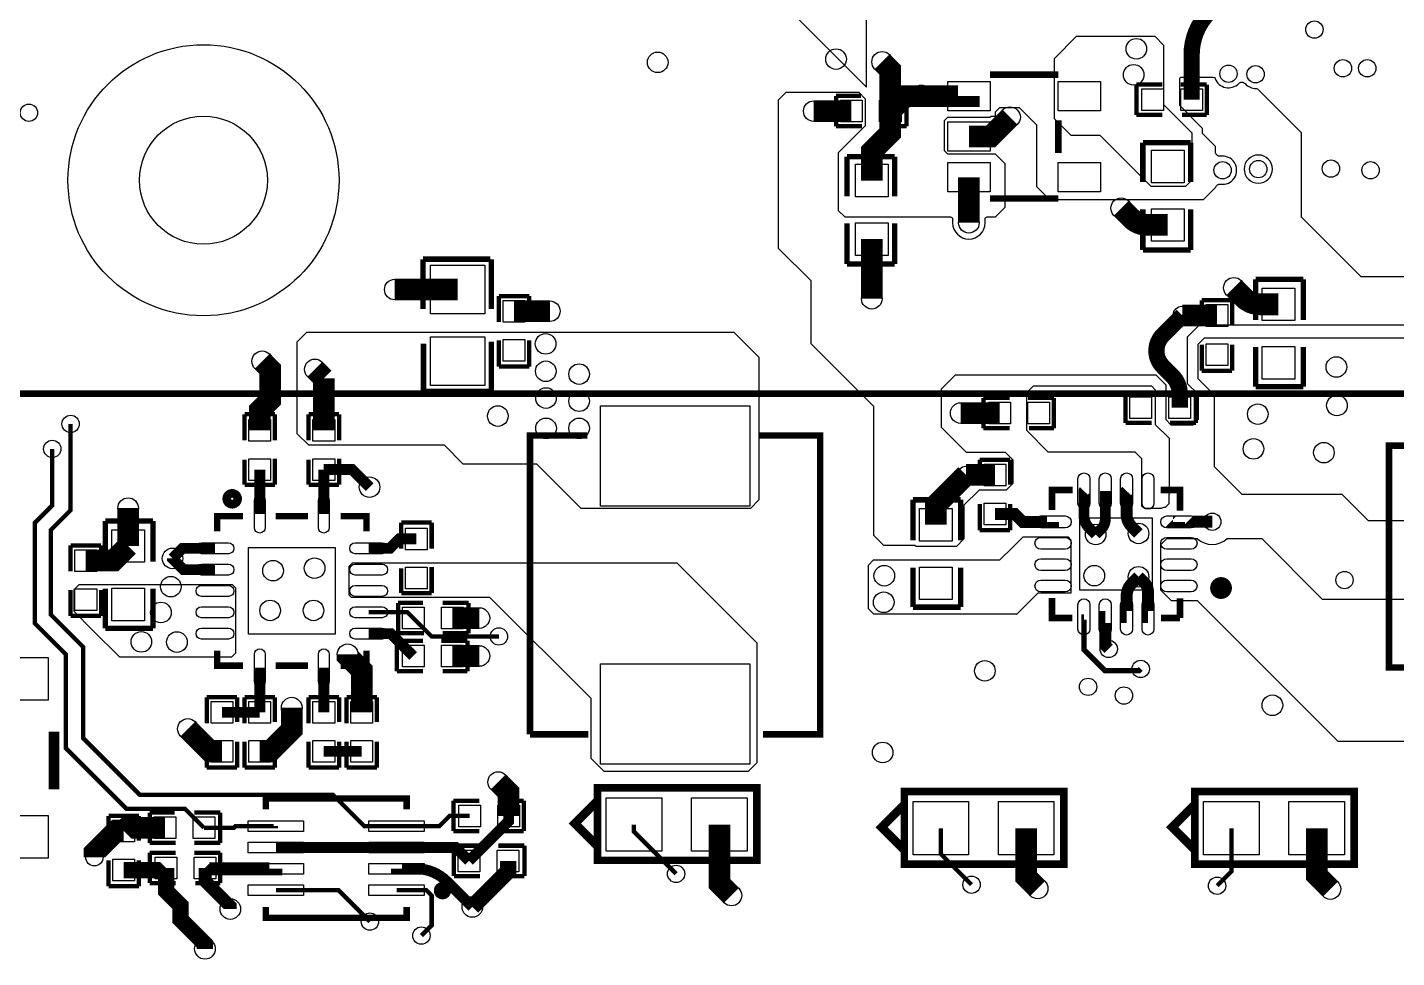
# Model space of a CAD drawing. Extents: x -17 to 168, y 0 to 127.
# Drawn here: x 36.1 to 68.18, y 14.9 to 36.7 of the extents above; entities that cross this region are included whole.
import ezdxf

# ---------------------------------------------------------------- set-up
doc = ezdxf.new("R2010")
doc.units = 0
doc.header["$MEASUREMENT"] = 0
doc.layers.get('0').update_dxf_attribs({"linetype": 'CONTINUOUS'})
for name, color, linetype in [('ET_TOP', 123, 'CONTINUOUS'), ('PG_SILKSCREEN_TOP', 123, 'CONTINUOUS'), ('PIN_TOP', 4, 'CONTINUOUS'), ('VC_TOP', 131, 'CONTINUOUS')]:
    doc.layers.add(name, color=color, linetype=linetype)

msp = doc.modelspace()

# ---------------------------------------------------------------- linework, layer by layer
at = {"linetype": 'Continuous'}
msp.add_circle((40.222195, 33.116495), 1.5, dxfattribs=at)
at = {"layer": 'ET_TOP'}
for points, const_width in [([(63.373, 35.002495), (63.373, 36.05723, -0.198912), (63.78636, 37.055171), (64.253593, 37.522404)], 0.381), ([(61.722, 32.462495), (61.954766, 32.22973, 0.198906), (62.343309, 32.068795), (62.8142, 32.068795)], 0.508), ([(64.361797, 30.597297), (64.591667, 30.367478, 0.198868), (64.973175, 30.20949), (65.407489, 30.20949)], 0.508), ([(63.1571, 29.947895), (62.6999, 29.490695, 0.414214), (62.6999, 28.754095), (62.918467, 28.535528, -0.198912), (63.0936, 28.112745), (63.0936, 27.788895)], 0.381), ([(61.1251, 24.817095), (60.969601, 24.972594, -0.198921), (60.849993, 25.261341), (60.849993, 25.835889), (60.850018, 25.835915)], 0.254), ([(61.1251, 24.817095), (61.255554, 24.94755, 0.198906), (61.350093, 25.175794), (61.350093, 25.835889), (61.350195, 25.835889), (61.350195, 25.835915)], 0.254), ([(62.1284, 24.842495), (61.969447, 25.001449, -0.198913), (61.849991, 25.28984), (61.849991, 25.835889), (61.850016, 25.835915)], 0.2794), ([(62.1284, 23.826495), (61.969447, 23.667542, 0.198929), (61.849991, 23.379176), (61.849991, 22.885908), (61.850016, 22.885908)], 0.2794), ([(62.1284, 23.826495), (62.259007, 23.695838, -0.198853), (62.350091, 23.475823), (62.350091, 22.885908), (62.350193, 22.885908)], 0.2794), ([(46.5201, 16.092195), (45.920939, 16.691305, 0.198898), (45.21134, 16.985209), (44.744894, 16.985209), (44.744894, 16.985285)], 0.254)]:
    msp.add_lwpolyline(points, format="xyb", dxfattribs=dict(at, const_width=const_width))
for points in [[(62.7126, 34.888195), (63.373991, 34.226805), (63.373991, 33.117307), (63.227204, 32.970495), (62.421491, 32.970495), (61.230307, 34.161705), (60.547504, 34.161705), (60.15609, 34.553093), (60.15609, 35.967391), (60.676993, 36.488395), (62.5094, 36.488395), (62.7126, 36.285195)], [(46.304708, 26.467308), (45.864678, 26.90749), (42.687494, 26.90749), (42.417695, 27.177289), (42.417695, 28.258287), (42.417695, 29.334511), (42.643806, 29.560495), (45.593, 29.560495), (49.193399, 29.560495), (52.645589, 29.560495), (53.235987, 28.970097), (53.235987, 25.627965), (53.037486, 25.429464), (49.068736, 25.429464), (48.030892, 26.467308)], [(64.5668, 29.427195), (71.844103, 29.427195), (72.175395, 29.096005), (72.175395, 25.535204), (71.774812, 25.134595), (67.518305, 25.134595), (66.896005, 25.756895), (64.5541, 25.756895), (63.9064, 26.404595), (63.9064, 28.080995), (63.5254, 28.461995), (63.5254, 29.274795), (63.6778, 29.427195)], [(59.265795, 22.94509), (59.2582, 22.95271), (57.6072, 22.95271), (56.95569, 22.95271), (56.537911, 22.95271), (55.928311, 22.95271), (55.8038, 23.077195), (55.8038, 24.101552), (55.922443, 24.220195), (56.8071, 24.220195), (56.95569, 24.220195), (58.88101, 24.220195), (59.182, 24.521211), (59.421979, 24.76119), (59.743289, 24.76119), (60.4774, 24.76119), (60.546488, 24.692102), (60.546488, 23.445495), (59.7662, 23.445495)], [(53.1876, 20.7264), (53.1876, 19.470116), (52.981098, 19.263614), (49.608232, 19.263614), (49.3014, 19.570446), (49.3014, 20.972501), (46.931301, 23.3426), (43.688, 23.3426), (43.6372, 23.3934), (43.6372, 24.0792), (43.7134, 24.1554), (47.9044, 24.1554), (51.314096, 24.1554), (53.1876, 22.281896)], [(37.312092, 23.649711), (40.89019, 23.649711), (40.974797, 23.565104), (40.974797, 22.413011), (40.971572, 22.40981), (40.971572, 22.033332), (40.87876, 21.94052), (38.258242, 21.94052), (37.612066, 22.586696), (37.18814, 23.010622), (37.18814, 23.525759)]]:
    msp.add_lwpolyline(points, close=True, dxfattribs=at)
for points, const_width in [([(56.3118, 34.735795), (56.3118, 35.700995), (56.1213, 35.891495)], 0.508), ([(58.153808, 35.088906), (58.153808, 35.088805), (56.664911, 35.088805), (56.3118, 34.735795)], 0.508), ([(55.3974, 34.735795), (54.5211, 34.735795)], 0.508), ([(55.88, 33.110195), (55.88, 33.795995), (56.3118, 34.227795), (56.3118, 34.735795)], 0.508), ([(58.153808, 34.138895), (58.6613, 34.138895), (59.1185, 34.596095)], 0.508), ([(58.153808, 33.188885), (58.153808, 32.120103)], 0.508), ([(55.88, 31.738595), (55.88, 30.341595)], 0.508), ([(46.1772, 30.5562), (44.704, 30.5562)], 0.508), ([(47.498, 30.0482), (48.3362, 30.0482)], 0.508), ([(63.1444, 29.960595), (63.1571, 29.947895)], 0.508), ([(63.964795, 29.947895), (63.1571, 29.947895)], 0.508), ([(41.597326, 28.875482), (41.785972, 28.686836), (41.785972, 27.968372), (41.540913, 27.723313), (41.540913, 27.2542)], 0.508), ([(43.041087, 28.475915), (42.831004, 28.685998)], 0.508), ([(43.041087, 27.2542), (43.041087, 28.475915)], 0.508), ([(58.8772, 27.661895), (57.9628, 27.661895)], 0.508), ([(44.744894, 17.985207), (43.990489, 17.985207), (43.255895, 18.7198), (38.729183, 18.7198), (37.406326, 20.042657), (37.406326, 22.176715), (36.647603, 22.935438), (36.647603, 24.927535), (37.1094, 25.389332), (37.1094, 27.407895)], 0.1016), ([(40.2336, 17.946395), (39.792935, 18.38706), (38.420294, 18.38706), (36.994846, 19.812508), (36.994846, 22.012656), (36.266907, 22.740595), (36.266907, 25.088647), (36.6776, 25.499339), (36.6776, 26.823695)], 0.1016), ([(41.540913, 25.295098), (41.540913, 26.3398)], 0.254), ([(43.041087, 25.295098), (43.041087, 26.3398)], 0.254), ([(43.041087, 26.3398), (43.698897, 26.3398), (44.112612, 25.926212)], 0.254), ([(57.3786, 25.045695), (57.3786, 25.508001), (58.084695, 26.214095)], 0.508), ([(58.765389, 26.214095), (58.084695, 26.214095)], 0.508), ([(38.4556, 24.5491), (38.4556, 25.43556)], 0.508), ([(60.125102, 25.110999), (60.125102, 25.110897), (59.416391, 25.110897), (59.227695, 25.299695), (58.765389, 25.299695)], 0.2794), ([(63.856387, 25.115012), (63.078411, 25.115012), (63.074296, 25.110897), (63.075109, 25.110897), (63.075109, 25.110999)], 0.2794), ([(37.465, 24.2062), (38.1127, 24.2062), (38.4556, 24.5491)], 0.508), ([(45.212, 24.7142), (44.8056, 24.7142), (44.586398, 24.494998), (44.091098, 24.494998)], 0.254), ([(40.490902, 24.494998), (39.734998, 24.494998), (39.497, 24.257)], 0.254), ([(39.497, 24.257), (39.497, 24.249101), (39.751, 23.995101), (40.490902, 23.995101)], 0.254), ([(46.0502, 22.86), (46.6852, 22.86)], 0.508), ([(44.091098, 22.994899), (45.000901, 22.994899), (45.1358, 22.86)], 0.1016), ([(47.1424, 22.4282), (45.5676, 22.4282), (45.1358, 22.86)], 0.1016), ([(60.850018, 22.885908), (60.849993, 22.885908), (60.849993, 22.120403), (61.341, 21.629395), (62.1411, 21.629395), (62.1792, 21.667495)], 0.127), ([(61.4299, 22.137395), (61.350093, 22.217101), (61.350093, 22.885908), (61.350195, 22.885908)], 0.2794), ([(44.091098, 22.495002), (44.611798, 22.495002), (45.1358, 21.971)], 0.254), ([(43.598084, 22.011894), (43.598084, 21.966174), (43.930087, 21.634171), (43.930087, 20.6502)], 0.508), ([(46.0502, 21.971), (46.6852, 21.971)], 0.508), ([(41.540913, 21.694902), (41.540913, 20.6502)], 0.254), ([(43.041087, 21.694902), (43.041087, 20.6502)], 0.254), ([(41.540913, 19.7358), (41.780689, 19.7358), (42.288714, 20.243825), (42.288714, 20.761452)], 0.508), ([(41.540913, 20.6502), (40.651913, 20.6502)], 0.254), ([(39.854632, 20.263383), (40.382215, 19.7358), (40.651913, 19.7358)], 0.508), ([(43.041087, 19.7358), (43.930087, 19.7358)], 0.254), ([(47.371, 18.225795), (47.371, 18.773902), (47.126144, 19.018758)], 0.508), ([(47.371, 18.225795), (47.371, 18.098795), (46.4439, 17.171695)], 0.254), ([(37.664644, 17.256506), (37.664644, 17.36217), (38.172669, 17.870195), (38.354, 17.870195)], 0.508), ([(39.3192, 17.946395), (38.4302, 17.946395), (38.354, 17.870195)], 0.508), ([(41.919906, 17.985283), (41.919906, 17.985207), (40.972511, 17.985207), (40.933599, 17.946395), (40.2336, 17.946395)], 0.1016), ([(44.744894, 17.985207), (45.746187, 17.985207), (45.9867, 18.225795), (46.4566, 18.225795)], 0.1016), ([(44.744894, 17.985207), (44.744894, 17.985283)], 0.1016), ([(50.308002, 18.0213), (50.308002, 17.854193), (51.2953, 16.866895)], 0.1016), ([(52.307998, 18.0213), (52.307998, 16.641597), (52.5907, 16.358895)], 0.508), ([(57.496202, 17.933695), (57.496202, 17.333493), (58.2168, 16.612895)], 0.1016), ([(59.496198, 17.933695), (59.496198, 16.793997), (59.7662, 16.523995)], 0.508), ([(64.303402, 17.933695), (64.303402, 16.920997), (63.9699, 16.587495)], 0.1016), ([(66.303398, 17.933695), (66.303398, 16.832097), (66.6242, 16.511295)], 0.508), ([(41.919906, 17.485106), (44.744894, 17.485106)], 0.254), ([(44.744894, 17.485106), (46.130489, 17.485106), (46.4439, 17.171695)], 0.254), ([(47.3583, 17.171695), (47.3583, 16.930395), (46.5201, 16.092195)], 0.381), ([(38.354, 16.955795), (39.2938, 16.955795), (39.3446, 17.006595)], 0.381), ([(40.255952, 15.108936), (40.255952, 15.227554), (39.680896, 15.80261), (39.680896, 16.124199), (39.3446, 16.460495), (39.3446, 17.006595)], 0.381), ([(41.919906, 16.985285), (41.919906, 16.985209), (40.280311, 16.985209), (40.259, 17.006595)], 0.3048), ([(40.850058, 16.042386), (40.850058, 16.10868), (40.259, 16.699738), (40.259, 17.006595)], 0.3048), ([(44.1198, 15.749295), (43.383987, 16.485108), (41.919906, 16.485108)], 0.1016), ([(44.744894, 16.485108), (45.440295, 16.485108), (45.5676, 16.357905), (45.5676, 15.660395), (45.3263, 15.419095)], 0.1016)]:
    msp.add_lwpolyline(points, dxfattribs=dict(at, const_width=const_width))
msp.add_lwpolyline([(73.66, 29.718), (63.5508, 29.718), (63.2714, 29.4386), (63.2714, 29.380078), (63.271349, 29.380028), (63.271349, 28.356763), (63.5254, 28.102712), (63.5254, 27.5082), (63.3984, 27.3812), (62.895378, 27.3812), (62.776151, 27.500428), (62.776151, 28.313228), (62.538432, 28.550946), (59.559368, 28.550946), (59.558022, 28.5496), (57.8358, 28.5496), (57.5056, 28.2194), (57.5056, 27.3304), (58.0898, 26.7462), (59.0042, 26.7462), (59.182, 26.5684), (59.182, 26.0096), (59.0296, 25.8572), (58.3946, 25.8572), (58.039, 25.5016), (58.039, 24.7142), (57.8612, 24.5364), (56.9214, 24.5364), (56.896, 24.5618), (56.1594, 24.5618), (55.9308, 24.7904), (55.9308, 27.813), (54.4576, 29.2862), (54.4576, 30.7594), (53.6956, 31.5214), (53.6956, 35.0012), (53.8734, 35.179), (55.5752, 35.179), (55.7276, 35.0266), (55.7276, 34.3916), (55.0926, 33.7566), (55.0926, 32.4104), (55.245, 32.258), (57.721957, 32.258, -0.414214), (57.772757, 32.2072), (57.772757, 32.120103, 1), (58.534859, 32.120103), (58.534859, 32.2072, -0.414214), (58.585659, 32.258), (58.7756, 32.258), (59.0042, 32.4866), (59.0042, 33.5026), (58.7756, 33.7312), (57.658, 33.7312), (57.5818, 33.8074), (57.5818, 34.5186), (57.658, 34.5948), (58.6486, 34.5948), (58.672755, 34.618955), (58.776159, 34.618955), (58.776159, 34.722359), (58.8772, 34.8234), (59.3344, 34.8234), (59.7408, 34.417), (59.7408, 32.9692), (60.0456, 32.6644), (63.6524, 32.6644), (63.934162, 32.946162, -0.394169), (64.048335, 33.024826, 1.159657), (64.048335, 33.678165, -0.458095), (63.9318, 33.778647), (63.9318, 33.909), (63.628041, 34.212759), (63.628041, 34.332037), (63.0936, 34.866478), (63.0936, 35.5092), (63.119, 35.5346), (63.8778, 35.5346, -0.316877), (63.925628, 35.500894, 0.55725), (64.474928, 35.38347, -0.438341), (64.624331, 35.380498, 0.225425), (64.885037, 35.269424), (64.895679, 35.269856), (64.915491, 35.262109), (65.9384, 34.2392), (65.9384, 32.258), (67.3354, 30.861), (71.8312, 30.861)], format="xyb", dxfattribs=at)
for points in [[(65.265351, 33.376895, 1), (64.604849, 33.376895, 1)], [(62.648313, 25.424105), (62.2681, 25.424105), (62.207597, 25.484607), (62.207597, 26.239495), (62.207597, 26.591997), (62.193399, 26.606195), (62.0522, 26.747495), (60.1472, 26.747495), (60.146336, 26.748384), (60.014206, 26.748384), (59.5122, 27.25039), (59.5122, 27.331695), (59.5122, 28.144495), (59.6646, 28.296895), (62.1792, 28.296895), (62.4332, 28.296895), (62.5221, 28.207995), (62.5221, 27.395195), (62.844705, 27.07259), (62.844705, 25.769595), (62.838305, 25.763195), (62.838305, 25.537211), (62.754307, 25.453111), (62.737695, 25.450495, 0.060707), (62.657711, 25.427889)], [(66.809595, 19.965695), (63.510211, 23.265105), (62.900611, 23.265105), (62.653697, 23.511993), (62.653697, 24.580291), (62.795099, 24.721795), (63.504293, 24.721795, 0.385923), (64.206907, 24.721795), (65.017599, 24.721795), (66.4337, 23.305795), (71.774812, 23.305795), (72.166505, 22.914102), (72.166505, 20.255205), (71.876895, 19.965695)]]:
    msp.add_lwpolyline(points, format="xyb", close=True, dxfattribs=at)
at = {"layer": 'PG_SILKSCREEN_TOP'}
for points, const_width in [([(115.221995, 88.11641), (35.222205, 88.11641), (35.222205, 28.116505), (115.221995, 28.116505), (115.221995, 55.131995)], 0.1524), ([(58.6486, 35.589007), (60.2488, 35.589007)], 0.1524), ([(62.0776, 35.358095), (62.0776, 34.646895)], 0.1016), ([(62.0776, 35.358095), (62.6872, 35.358095)], 0.1016), ([(63.119, 35.358095), (63.7286, 35.358095)], 0.1016), ([(63.7286, 35.358095), (63.7286, 34.646895)], 0.1016), ([(55.0418, 35.091395), (55.626, 35.091395)], 0.1016), ([(55.0418, 34.380195), (55.0418, 35.091395)], 0.1016), ([(56.6928, 35.091395), (56.0832, 35.091395)], 0.1016), ([(56.6928, 34.380195), (56.6928, 35.091395)], 0.1016), ([(62.0776, 34.646895), (62.6872, 34.646895)], 0.1016), ([(63.7286, 34.646895), (63.1444, 34.646895)], 0.1016), ([(55.6514, 34.380195), (55.0418, 34.380195)], 0.1016), ([(56.6928, 34.380195), (56.0832, 34.380195)], 0.1016), ([(60.2488, 34.519895), (60.2488, 33.757895)], 0.1524), ([(63.3476, 33.999195), (62.23, 33.999195)], 0.127), ([(62.23, 33.999195), (62.23, 33.072095)], 0.127), ([(63.3476, 33.072095), (63.3476, 33.999195)], 0.127), ([(56.4134, 33.668995), (55.2958, 33.668995)], 0.127), ([(55.2958, 33.668995), (55.2958, 32.741895)], 0.127), ([(56.4134, 32.741895), (56.4134, 33.668995)], 0.127), ([(60.2488, 32.688809), (58.6486, 32.688809)], 0.1524), ([(62.23, 31.484595), (62.23, 32.437095)], 0.127), ([(63.3476, 32.437095), (63.3476, 31.484595)], 0.127), ([(55.2958, 31.154395), (55.2958, 32.106895)], 0.127), ([(56.4134, 32.106895), (56.4134, 31.154395)], 0.127), ([(63.3476, 31.484595), (62.23, 31.484595)], 0.127), ([(45.3644, 31.2674), (46.9392, 31.2674)], 0.127), ([(45.3644, 30.099), (45.3644, 31.2674)], 0.127), ([(46.9646, 31.2674), (46.9646, 30.099)], 0.127), ([(56.4134, 31.154395), (55.2958, 31.154395)], 0.127), ([(64.874089, 29.84119), (64.874089, 30.79369)], 0.127), ([(64.874089, 30.79369), (65.991689, 30.79369)], 0.127), ([(65.991689, 30.79369), (65.991689, 29.84119)], 0.127), ([(47.1424, 30.4038), (47.8536, 30.4038)], 0.1016), ([(47.1424, 29.7942), (47.1424, 30.4038)], 0.1016), ([(47.8536, 30.4038), (47.8536, 29.8196)], 0.1016), ([(63.609195, 30.303495), (64.320395, 30.303495)], 0.1016), ([(63.609195, 29.693895), (63.609195, 30.303495)], 0.1016), ([(64.320395, 30.303495), (64.320395, 29.719295)], 0.1016), ([(45.3771, 29.2862), (45.3771, 28.1686)], 0.127), ([(46.9646, 28.1686), (46.9646, 29.337)], 0.127), ([(47.1424, 28.7528), (47.1424, 29.3624)], 0.1016), ([(47.8536, 28.7528), (47.8536, 29.3624)], 0.1016), ([(63.609195, 28.652495), (63.609195, 29.262095)], 0.1016), ([(64.320395, 28.652495), (64.320395, 29.262095)], 0.1016), ([(64.874089, 29.20619), (64.874089, 28.27909)], 0.127), ([(65.991689, 28.27909), (65.991689, 29.20619)], 0.127), ([(47.1424, 28.7528), (47.8536, 28.7528)], 0.1016), ([(63.609195, 28.652495), (64.320395, 28.652495)], 0.1016), ([(45.4279, 28.1686), (46.9519, 28.1686)], 0.127), ([(64.874089, 28.27909), (65.991689, 28.27909)], 0.127), ([(58.4962, 28.017495), (58.4962, 27.306295)], 0.1016), ([(58.4962, 28.017495), (59.1058, 28.017495)], 0.1016), ([(59.5376, 28.017495), (60.1472, 28.017495)], 0.1016), ([(60.1472, 28.017495), (60.1472, 27.306295)], 0.1016), ([(61.8236, 27.433295), (61.8236, 28.144495)], 0.1016), ([(61.8236, 28.144495), (62.4078, 28.144495)], 0.1016), ([(63.4746, 28.144495), (62.865, 28.144495)], 0.1016), ([(63.4746, 27.433295), (63.4746, 28.144495)], 0.1016), ([(41.185313, 27.6352), (41.185313, 27.0256)], 0.1016), ([(41.896513, 27.6352), (41.185313, 27.6352)], 0.1016), ([(41.896513, 27.6352), (41.896513, 27.0256)], 0.1016), ([(42.685487, 27.6352), (42.685487, 27.0256)], 0.1016), ([(43.396687, 27.6352), (42.685487, 27.6352)], 0.1016), ([(43.396687, 27.6352), (43.396687, 27.0256)], 0.1016), ([(58.4962, 27.306295), (59.1058, 27.306295)], 0.1016), ([(60.1472, 27.306295), (59.563, 27.306295)], 0.1016), ([(62.4332, 27.433295), (61.8236, 27.433295)], 0.1016), ([(63.4746, 27.433295), (62.865, 27.433295)], 0.1016), ([(47.869907, 20.134605), (47.869907, 27.134795), (49.2125, 27.134795)], 0.1524), ([(53.2511, 27.134795), (54.669893, 27.134795), (54.669893, 20.134605), (53.3273, 20.134605)], 0.1524), ([(41.896513, 26.5938), (41.896513, 25.9842)], 0.1016), ([(43.396687, 26.5938), (43.396687, 25.9842)], 0.1016), ([(41.185313, 25.9842), (41.185313, 26.5684)], 0.1016), ([(42.685487, 25.9842), (42.685487, 26.5684)], 0.1016), ([(58.409789, 25.960095), (58.409789, 26.569695)], 0.1016), ([(58.409789, 26.569695), (59.120989, 26.569695)], 0.1016), ([(59.120989, 26.569695), (59.120989, 25.985495)], 0.1016), ([(41.896513, 25.9842), (41.185313, 25.9842)], 0.1016), ([(43.396687, 25.9842), (42.685487, 25.9842)], 0.1016), ([(56.8452, 24.677395), (56.8452, 25.629895)], 0.127), ([(56.8452, 25.629895), (57.9628, 25.629895)], 0.127), ([(57.9628, 25.629895), (57.9628, 24.677395)], 0.127), ([(60.581997, 25.86101), (60.100007, 25.86101), (60.100007, 25.388087)], 0.1524), ([(63.100204, 25.378893), (63.100204, 25.86101), (62.650903, 25.86101)], 0.1524), ([(58.409789, 24.918695), (58.409789, 25.528295)], 0.1016), ([(59.120989, 24.918695), (59.120989, 25.528295)], 0.1016), ([(37.9222, 24.1808), (37.9222, 25.1333)], 0.127), ([(37.9222, 25.1333), (39.0398, 25.1333)], 0.127), ([(39.0398, 25.1333), (39.0398, 24.1808)], 0.127), ([(40.540889, 24.892), (40.540889, 25.245111), (41.148, 25.245111)], 0.1524), ([(41.91, 25.245111), (42.672, 25.245111)], 0.1524), ([(43.434, 25.245111), (44.041111, 25.245111), (44.041111, 24.892)], 0.1524), ([(45.5676, 25.0952), (44.8564, 25.0952)], 0.1016), ([(44.8564, 25.0952), (44.8564, 24.4856)], 0.1016), ([(45.5676, 25.0952), (45.5676, 24.4856)], 0.1016), ([(58.409789, 24.918695), (59.120989, 24.918695)], 0.1016), ([(37.1094, 24.5618), (37.8206, 24.5618)], 0.1016), ([(37.1094, 23.9522), (37.1094, 24.5618)], 0.1016), ([(37.8206, 24.5618), (37.8206, 23.9776)], 0.1016), ([(44.8564, 23.4442), (44.8564, 24.0284)], 0.1016), ([(45.5676, 24.0538), (45.5676, 23.4442)], 0.1016), ([(56.8452, 24.042395), (56.8452, 23.115295)], 0.127), ([(57.9628, 23.115295), (57.9628, 24.042395)], 0.127), ([(37.1094, 22.9108), (37.1094, 23.5204)], 0.1016), ([(37.8206, 22.9108), (37.8206, 23.5204)], 0.1016), ([(37.9222, 23.5458), (37.9222, 22.6187)], 0.127), ([(39.0398, 22.6187), (39.0398, 23.5458)], 0.127), ([(45.5676, 23.4442), (44.8564, 23.4442)], 0.1016), ([(44.7802, 22.5044), (44.7802, 23.2156)], 0.1016), ([(44.7802, 23.2156), (45.3644, 23.2156)], 0.1016), ([(46.4312, 23.2156), (45.8216, 23.2156)], 0.1016), ([(46.4312, 22.5044), (46.4312, 23.2156)], 0.1016), ([(56.8452, 23.115295), (57.9628, 23.115295)], 0.127), ([(60.100007, 23.328605), (60.100007, 22.860787), (60.574911, 22.860787)], 0.1524), ([(63.100204, 22.860787), (63.100204, 23.319511)], 0.1524), ([(37.1094, 22.9108), (37.8206, 22.9108)], 0.1016), ([(62.65291, 22.860787), (63.100204, 22.860787)], 0.1524), ([(37.9222, 22.6187), (39.0398, 22.6187)], 0.127), ([(45.3898, 22.5044), (44.7802, 22.5044)], 0.1016), ([(46.4312, 22.5044), (45.8216, 22.5044)], 0.1016), ([(41.148, 21.744889), (40.540889, 21.744889), (40.540889, 22.098)], 0.1524), ([(44.041111, 22.098), (44.041111, 21.744889)], 0.1524), ([(44.7548, 22.3266), (44.7548, 21.6154)], 0.1016), ([(44.7548, 22.3266), (45.3644, 22.3266)], 0.1016), ([(45.7962, 22.3266), (46.4058, 22.3266)], 0.1016), ([(46.4058, 22.3266), (46.4058, 21.6154)], 0.1016), ([(42.672, 21.744889), (41.91, 21.744889)], 0.1524), ([(44.041111, 21.744889), (43.434, 21.744889)], 0.1524), ([(44.7548, 21.6154), (45.3644, 21.6154)], 0.1016), ([(46.4058, 21.6154), (45.8216, 21.6154)], 0.1016), ([(40.296313, 20.3962), (40.296313, 21.0058)], 0.1016), ([(40.296313, 21.0058), (41.007513, 21.0058)], 0.1016), ([(41.007513, 21.0058), (41.007513, 20.4216)], 0.1016), ([(41.185313, 20.3962), (41.185313, 21.0058)], 0.1016), ([(41.185313, 21.0058), (41.896513, 21.0058)], 0.1016), ([(41.896513, 21.0058), (41.896513, 20.4216)], 0.1016), ([(42.685487, 20.3962), (42.685487, 21.0058)], 0.1016), ([(42.685487, 21.0058), (43.396687, 21.0058)], 0.1016), ([(43.396687, 21.0058), (43.396687, 20.4216)], 0.1016), ([(43.574487, 21.0058), (44.285687, 21.0058)], 0.1016), ([(43.574487, 20.3962), (43.574487, 21.0058)], 0.1016), ([(44.285687, 21.0058), (44.285687, 20.4216)], 0.1016), ([(36.71951, 18.848299), (36.71951, 20.194295)], 0.254), ([(49.2379, 20.134605), (47.869907, 20.134605)], 0.1524), ([(40.296313, 19.3548), (40.296313, 19.9644)], 0.1016), ([(41.007513, 19.3548), (41.007513, 19.9644)], 0.1016), ([(41.185313, 19.3548), (41.185313, 19.9644)], 0.1016), ([(41.896513, 19.3548), (41.896513, 19.9644)], 0.1016), ([(42.685487, 19.3548), (42.685487, 19.9644)], 0.1016), ([(43.396687, 19.3548), (43.396687, 19.9644)], 0.1016), ([(43.574487, 19.3548), (43.574487, 19.9644)], 0.1016), ([(44.285687, 19.3548), (44.285687, 19.9644)], 0.1016), ([(40.296313, 19.3548), (41.007513, 19.3548)], 0.1016), ([(41.185313, 19.3548), (41.896513, 19.3548)], 0.1016), ([(42.685487, 19.3548), (43.396687, 19.3548)], 0.1016), ([(43.574487, 19.3548), (44.285687, 19.3548)], 0.1016), ([(41.6814, 18.378195), (41.6814, 18.632195), (44.9834, 18.632195), (44.9834, 18.378195)], 0.1524), ([(46.0756, 18.581395), (46.6852, 18.581395)], 0.1016), ([(46.0756, 18.581395), (46.0756, 17.870195)], 0.1016), ([(47.117, 18.581395), (47.7266, 18.581395)], 0.1016), ([(47.7266, 18.581395), (47.7266, 17.870195)], 0.1016), ([(49.4284, 18.5293), (49.403, 18.5293), (48.9204, 18.0467), (49.403, 17.5641), (49.4284, 17.5641)], 0.2032), ([(38.9636, 17.590795), (38.9636, 18.301995)], 0.1016), ([(38.9636, 18.301995), (39.5478, 18.301995)], 0.1016), ([(40.6146, 18.301995), (40.005, 18.301995)], 0.1016), ([(40.6146, 17.590795), (40.6146, 18.301995)], 0.1016), ([(56.6166, 18.441695), (56.5912, 18.441695), (56.1086, 17.959095), (56.5912, 17.476495), (56.6166, 17.476495)], 0.2032), ([(63.4238, 18.441695), (63.3984, 18.441695), (62.9158, 17.959095), (63.3984, 17.476495), (63.4238, 17.476495)], 0.2032), ([(37.9984, 18.225795), (38.7096, 18.225795)], 0.1016), ([(37.9984, 17.616195), (37.9984, 18.225795)], 0.1016), ([(38.7096, 18.225795), (38.7096, 17.641595)], 0.1016), ([(46.0756, 17.870195), (46.6852, 17.870195)], 0.1016), ([(47.7266, 17.870195), (47.1424, 17.870195)], 0.1016), ([(39.5732, 17.590795), (38.9636, 17.590795)], 0.1016), ([(38.9636, 17.362195), (38.9636, 16.650995)], 0.1016), ([(38.9636, 17.362195), (39.5732, 17.362195)], 0.1016), ([(40.6146, 17.590795), (40.005, 17.590795)], 0.1016), ([(40.005, 17.362195), (40.6146, 17.362195)], 0.1016), ([(40.6146, 17.362195), (40.6146, 16.650995)], 0.1016), ([(46.0883, 17.527295), (46.6725, 17.527295)], 0.1016), ([(46.0883, 16.816095), (46.0883, 17.527295)], 0.1016), ([(47.7393, 17.527295), (47.1297, 17.527295)], 0.1016), ([(47.7393, 16.816095), (47.7393, 17.527295)], 0.1016), ([(37.9984, 16.574795), (37.9984, 17.184395)], 0.1016), ([(38.7096, 16.574795), (38.7096, 17.184395)], 0.1016), ([(38.9636, 16.650995), (39.5732, 16.650995)], 0.1016), ([(40.6146, 16.650995), (40.0304, 16.650995)], 0.1016), ([(46.6979, 16.816095), (46.0883, 16.816095)], 0.1016), ([(47.7393, 16.816095), (47.1297, 16.816095)], 0.1016), ([(37.9984, 16.574795), (38.7096, 16.574795)], 0.1016), ([(41.6814, 16.092195), (41.6814, 15.838195), (44.9834, 15.838195), (44.9834, 16.092195)], 0.1524)]:
    msp.add_lwpolyline(points, dxfattribs=dict(at, const_width=const_width))
msp.add_lwpolyline([(55.753508, 37.022303), (54.0258, 37.022303), (55.753508, 35.294595)], close=True, dxfattribs=at)
for points, const_width in [([(57.1627, 35.104095, 1), (56.9087, 35.104045, 1)], 0.254), ([(41.021, 25.654, 1), (40.767, 25.654, 1)], 0.2032), ([(64.190093, 23.563605, 1), (63.933095, 23.563555, 1)], 0.254), ([(45.9232, 16.47317, 1), (45.72, 16.47317, 1)], 0.2032)]:
    msp.add_lwpolyline(points, format="xyb", close=True, dxfattribs=dict(at, const_width=const_width))
for points, const_width in [([(67.996791, 26.898905), (67.996791, 21.698991), (73.196704, 21.698991), (73.196704, 26.898905)], 0.150089), ([(53.1876, 18.7071), (53.1876, 17.1831), (49.4538, 17.1831), (49.4538, 18.8849), (53.1876, 18.8849)], 0.1778), ([(60.3758, 18.619495), (60.3758, 17.095495), (56.642, 17.095495), (56.642, 18.797295), (60.3758, 18.797295)], 0.1778), ([(67.183, 18.619495), (67.183, 17.095495), (63.4492, 17.095495), (63.4492, 18.797295), (67.183, 18.797295)], 0.1778)]:
    msp.add_lwpolyline(points, close=True, dxfattribs=dict(at, const_width=const_width))
at = {"layer": 'PIN_TOP'}
for points in [[(57.658508, 35.431806), (58.649108, 35.431806), (58.649108, 34.746006), (57.658508, 34.746006)], [(60.248292, 35.431806), (61.238892, 35.431806), (61.238892, 34.746006), (60.248292, 34.746006)], [(55.6514, 34.989795), (55.6514, 34.481795), (55.1434, 34.481795), (55.1434, 34.989795)], [(56.5658, 34.989795), (56.5658, 34.481795), (56.0578, 34.481795), (56.0578, 34.989795)], [(62.2046, 34.748495), (62.2046, 35.256495), (62.7126, 35.256495), (62.7126, 34.748495)], [(63.119, 34.748495), (63.119, 35.256495), (63.627, 35.256495), (63.627, 34.748495)], [(57.658508, 34.481795), (58.649108, 34.481795), (58.649108, 33.795995), (57.658508, 33.795995)], [(62.4332, 33.821395), (63.1952, 33.821395), (63.1952, 33.059395), (62.4332, 33.059395)], [(55.499, 33.491195), (56.261, 33.491195), (56.261, 32.729195), (55.499, 32.729195)], [(57.658508, 33.531785), (58.649108, 33.531785), (58.649108, 32.845985), (57.658508, 32.845985)], [(60.248292, 33.531785), (61.238892, 33.531785), (61.238892, 32.845985), (60.248292, 32.845985)], [(62.4332, 32.449795), (63.1952, 32.449795), (63.1952, 31.687795), (62.4332, 31.687795)], [(55.499, 32.119595), (56.261, 32.119595), (56.261, 31.357595), (55.499, 31.357595)], [(46.8122, 29.9847), (45.5422, 29.9847), (45.5422, 31.1277), (46.8122, 31.1277)], [(65.788489, 29.82849), (65.026489, 29.82849), (65.026489, 30.59049), (65.788489, 30.59049)], [(47.752, 29.7942), (47.244, 29.7942), (47.244, 30.3022), (47.752, 30.3022)], [(64.218795, 29.693895), (63.710795, 29.693895), (63.710795, 30.201895), (64.218795, 30.201895)], [(46.8122, 28.3083), (45.5422, 28.3083), (45.5422, 29.4513), (46.8122, 29.4513)], [(47.752, 28.8798), (47.244, 28.8798), (47.244, 29.3878), (47.752, 29.3878)], [(64.218795, 28.779495), (63.710795, 28.779495), (63.710795, 29.287495), (64.218795, 29.287495)], [(65.788489, 28.45689), (65.026489, 28.45689), (65.026489, 29.21889), (65.788489, 29.21889)], [(58.6232, 27.407895), (58.6232, 27.915895), (59.1312, 27.915895), (59.1312, 27.407895)], [(59.5376, 27.407895), (59.5376, 27.915895), (60.0456, 27.915895), (60.0456, 27.407895)], [(62.4332, 28.042895), (62.4332, 27.534895), (61.9252, 27.534895), (61.9252, 28.042895)], [(63.3476, 28.042895), (63.3476, 27.534895), (62.8396, 27.534895), (62.8396, 28.042895)], [(53.019947, 25.484861), (49.519853, 25.484861), (49.519853, 27.834361), (53.019947, 27.834361)], [(41.286913, 27.5082), (41.794913, 27.5082), (41.794913, 27.0002), (41.286913, 27.0002)], [(42.787087, 27.5082), (43.295087, 27.5082), (43.295087, 27.0002), (42.787087, 27.0002)], [(41.286913, 26.5938), (41.794913, 26.5938), (41.794913, 26.0858), (41.286913, 26.0858)], [(42.787087, 26.5938), (43.295087, 26.5938), (43.295087, 26.0858), (42.787087, 26.0858)], [(59.019389, 25.960095), (58.511389, 25.960095), (58.511389, 26.468095), (59.019389, 26.468095)], [(57.7596, 24.664695), (56.9976, 24.664695), (56.9976, 25.426695), (57.7596, 25.426695)], [(59.019389, 25.045695), (58.511389, 25.045695), (58.511389, 25.553695), (59.019389, 25.553695)], [(62.450104, 23.510913), (60.750107, 23.510913), (60.750107, 25.21091), (62.450104, 25.21091)], [(38.8366, 24.1681), (38.0746, 24.1681), (38.0746, 24.9301), (38.8366, 24.9301)], [(44.958, 24.9682), (45.466, 24.9682), (45.466, 24.4602), (44.958, 24.4602)], [(37.719, 23.9522), (37.211, 23.9522), (37.211, 24.4602), (37.719, 24.4602)], [(43.307, 24.511), (43.307, 22.479), (41.275, 22.479), (41.275, 24.511)], [(44.958, 24.0538), (45.466, 24.0538), (45.466, 23.5458), (44.958, 23.5458)], [(57.7596, 23.293095), (56.9976, 23.293095), (56.9976, 24.055095), (57.7596, 24.055095)], [(37.719, 23.0378), (37.211, 23.0378), (37.211, 23.5458), (37.719, 23.5458)], [(38.8366, 22.7965), (38.0746, 22.7965), (38.0746, 23.5585), (38.8366, 23.5585)], [(45.3898, 23.114), (45.3898, 22.606), (44.8818, 22.606), (44.8818, 23.114)], [(46.3042, 23.114), (46.3042, 22.606), (45.7962, 22.606), (45.7962, 23.114)], [(44.8818, 21.717), (44.8818, 22.225), (45.3898, 22.225), (45.3898, 21.717)], [(45.7962, 21.717), (45.7962, 22.225), (46.3042, 22.225), (46.3042, 21.717)], [(36.580293, 21.934602), (36.580293, 20.934604), (34.954693, 20.934604), (34.954693, 21.934602)], [(53.019947, 19.435039), (49.519853, 19.435039), (49.519853, 21.784539), (53.019947, 21.784539)], [(40.905913, 20.3962), (40.397913, 20.3962), (40.397913, 20.9042), (40.905913, 20.9042)], [(41.794913, 20.3962), (41.286913, 20.3962), (41.286913, 20.9042), (41.794913, 20.9042)], [(43.295087, 20.3962), (42.787087, 20.3962), (42.787087, 20.9042), (43.295087, 20.9042)], [(44.184087, 20.3962), (43.676087, 20.3962), (43.676087, 20.9042), (44.184087, 20.9042)], [(40.905913, 19.4818), (40.397913, 19.4818), (40.397913, 19.9898), (40.905913, 19.9898)], [(41.794913, 19.4818), (41.286913, 19.4818), (41.286913, 19.9898), (41.794913, 19.9898)], [(43.295087, 19.4818), (42.787087, 19.4818), (42.787087, 19.9898), (43.295087, 19.9898)], [(44.184087, 19.4818), (43.676087, 19.4818), (43.676087, 19.9898), (44.184087, 19.9898)], [(49.658003, 18.646254), (50.958001, 18.646254), (50.958001, 17.396346), (49.658003, 17.396346)], [(51.657999, 18.646254), (52.957997, 18.646254), (52.957997, 17.396346), (51.657999, 17.396346)], [(46.2026, 17.971795), (46.2026, 18.479795), (46.7106, 18.479795), (46.7106, 17.971795)], [(47.117, 17.971795), (47.117, 18.479795), (47.625, 18.479795), (47.625, 17.971795)], [(56.846203, 18.55865), (58.146201, 18.55865), (58.146201, 17.308741), (56.846203, 17.308741)], [(58.846199, 18.55865), (60.146197, 18.55865), (60.146197, 17.308741), (58.846199, 17.308741)], [(63.653403, 18.55865), (64.953401, 18.55865), (64.953401, 17.308741), (63.653403, 17.308741)], [(65.653399, 18.55865), (66.953397, 18.55865), (66.953397, 17.308741), (65.653399, 17.308741)], [(36.580293, 18.234787), (36.580293, 17.234789), (34.954693, 17.234789), (34.954693, 18.234787)], [(38.608, 17.616195), (38.1, 17.616195), (38.1, 18.124195), (38.608, 18.124195)], [(39.5732, 18.200395), (39.5732, 17.692395), (39.0652, 17.692395), (39.0652, 18.200395)], [(40.4876, 18.200395), (40.4876, 17.692395), (39.9796, 17.692395), (39.9796, 18.200395)], [(42.567606, 17.858283), (41.272206, 17.858283), (41.272206, 18.112283), (42.567606, 18.112283)], [(45.392594, 17.858283), (44.097194, 17.858283), (44.097194, 18.112283), (45.392594, 18.112283)], [(42.567606, 17.358106), (41.272206, 17.358106), (41.272206, 17.612106), (42.567606, 17.612106)], [(45.392594, 17.358106), (44.097194, 17.358106), (44.097194, 17.612106), (45.392594, 17.612106)], [(46.6979, 17.425695), (46.6979, 16.917695), (46.1899, 16.917695), (46.1899, 17.425695)], [(47.6123, 17.425695), (47.6123, 16.917695), (47.1043, 16.917695), (47.1043, 17.425695)], [(38.608, 16.701795), (38.1, 16.701795), (38.1, 17.209795), (38.608, 17.209795)], [(39.0906, 16.752595), (39.0906, 17.260595), (39.5986, 17.260595), (39.5986, 16.752595)], [(40.005, 16.752595), (40.005, 17.260595), (40.513, 17.260595), (40.513, 16.752595)], [(42.567606, 16.858285), (41.272206, 16.858285), (41.272206, 17.112285), (42.567606, 17.112285)], [(45.392594, 16.858285), (44.097194, 16.858285), (44.097194, 17.112285), (45.392594, 17.112285)], [(42.567606, 16.358108), (41.272206, 16.358108), (41.272206, 16.612108), (42.567606, 16.612108)], [(45.392594, 16.358108), (44.097194, 16.358108), (44.097194, 16.612108), (45.392594, 16.612108)]]:
    msp.add_lwpolyline(points, close=True, dxfattribs=at)
for points in [[(60.990112, 26.120877), (60.990112, 25.550952, -1), (60.709924, 25.550952), (60.709924, 26.120877, -1)], [(61.490288, 26.120877), (61.490288, 25.550952, -1), (61.210101, 25.550952), (61.210101, 26.120877, -1)], [(61.99011, 26.120877), (61.99011, 25.550952, -1), (61.709922, 25.550952), (61.709922, 26.120877, -1)], [(62.490286, 26.120877), (62.490286, 25.550952, -1), (62.210099, 25.550952), (62.210099, 26.120877, -1)], [(41.413913, 24.977598), (41.413913, 25.612598, -1), (41.667913, 25.612598), (41.667913, 24.977598, -1)], [(42.914087, 24.977598), (42.914087, 25.612598, -1), (43.168087, 25.612598), (43.168087, 24.977598, -1)], [(59.840139, 25.251092), (60.410065, 25.251092, -1), (60.410065, 24.970905), (59.840139, 24.970905, -1)], [(62.790146, 25.251092), (63.360071, 25.251092, -1), (63.360071, 24.970905), (62.790146, 24.970905, -1)], [(59.840139, 24.750916), (60.410065, 24.750916, -1), (60.410065, 24.470728), (59.840139, 24.470728, -1)], [(62.790146, 24.750916), (63.360071, 24.750916, -1), (63.360071, 24.470728), (62.790146, 24.470728, -1)], [(40.173402, 24.621998), (40.808402, 24.621998, -1), (40.808402, 24.367998), (40.173402, 24.367998, -1)], [(43.773598, 24.621998), (44.408598, 24.621998, -1), (44.408598, 24.367998), (43.773598, 24.367998, -1)], [(40.173402, 24.122101), (40.808402, 24.122101, -1), (40.808402, 23.868101), (40.173402, 23.868101, -1)], [(43.773598, 24.122101), (44.408598, 24.122101, -1), (44.408598, 23.868101), (43.773598, 23.868101, -1)], [(59.840139, 24.251095), (60.410065, 24.251095, -1), (60.410065, 23.970907), (59.840139, 23.970907, -1)], [(62.790146, 24.251095), (63.360071, 24.251095, -1), (63.360071, 23.970907), (62.790146, 23.970907, -1)], [(59.840139, 23.750918), (60.410065, 23.750918, -1), (60.410065, 23.47073), (59.840139, 23.47073, -1)], [(62.790146, 23.750918), (63.360071, 23.750918, -1), (63.360071, 23.47073), (62.790146, 23.47073, -1)], [(40.173402, 23.622), (40.808402, 23.622, -1), (40.808402, 23.368), (40.173402, 23.368, -1)], [(43.773598, 23.622), (44.408598, 23.622, -1), (44.408598, 23.368), (43.773598, 23.368, -1)], [(40.173402, 23.121899), (40.808402, 23.121899, -1), (40.808402, 22.867899), (40.173402, 22.867899, -1)], [(43.773598, 23.121899), (44.408598, 23.121899, -1), (44.408598, 22.867899), (43.773598, 22.867899, -1)], [(60.990112, 23.170871), (60.990112, 22.600945, -1), (60.709924, 22.600945), (60.709924, 23.170871, -1)], [(61.490288, 23.170871), (61.490288, 22.600945, -1), (61.210101, 22.600945), (61.210101, 23.170871, -1)], [(61.99011, 23.170871), (61.99011, 22.600945, -1), (61.709922, 22.600945), (61.709922, 23.170871, -1)], [(62.490286, 23.170871), (62.490286, 22.600945, -1), (62.210099, 22.600945), (62.210099, 23.170871, -1)], [(40.173402, 22.622002), (40.808402, 22.622002, -1), (40.808402, 22.368002), (40.173402, 22.368002, -1)], [(43.773598, 22.622002), (44.408598, 22.622002, -1), (44.408598, 22.368002), (43.773598, 22.368002, -1)], [(41.413913, 21.377402), (41.413913, 22.012402, -1), (41.667913, 22.012402), (41.667913, 21.377402, -1)], [(42.914087, 21.377402), (42.914087, 22.012402, -1), (43.168087, 22.012402), (43.168087, 21.377402, -1)]]:
    msp.add_lwpolyline(points, format="xyb", close=True, dxfattribs=at)
msp.add_circle((40.222195, 33.116495), 3.175, dxfattribs=at)
at = {"layer": 'VC_TOP'}
for centre, radius in [((66.249601, 36.647095), 0.2032), ((62.0776, 36.196295), 0.2413), ((50.8635, 35.878795), 0.2413), ((55.0418, 35.954995), 0.2413), ((56.1213, 35.891495), 0.2413), ((66.9163, 35.739095), 0.2032), ((67.4878, 35.739095), 0.2032), ((62.0141, 35.586695), 0.2413), ((64.2366, 35.612095), 0.2032), ((64.8716, 35.599395), 0.2032), ((54.5211, 34.735795), 0.2413), ((36.1315, 34.697695), 0.2032), ((59.1185, 34.596095), 0.2413), ((64.0969, 33.351495), 0.2032), ((64.9351, 33.376895), 0.2032), ((66.6369, 33.389595), 0.2032), ((67.564, 33.351495), 0.2032), ((61.722, 32.462495), 0.2413), ((58.153808, 32.120103), 0.2413), ((44.704, 30.5562), 0.2413), ((64.361797, 30.597297), 0.2413), ((55.88, 30.341595), 0.2413), ((48.3362, 30.0482), 0.2413), ((63.1444, 29.960595), 0.2032), ((48.236886, 29.283406), 0.2413), ((41.597326, 28.875482), 0.2413), ((42.831004, 28.685998), 0.2413), ((48.241712, 28.640786), 0.2413), ((66.7639, 28.741395), 0.2413), ((49.022, 28.575), 0.2413), ((48.246792, 28.013406), 0.2413), ((49.022, 27.94), 0.2413), ((66.7766, 27.839695), 0.2413), ((37.1094, 27.407895), 0.2032), ((47.118016, 27.59202), 0.2413), ((57.9628, 27.661895), 0.2413), ((64.9224, 27.636495), 0.2413), ((48.2473, 27.305), 0.2413), ((49.022, 27.305), 0.2413), ((36.6776, 26.823695), 0.2032), ((64.8208, 26.823695), 0.2413), ((66.4718, 26.734795), 0.2413), ((58.084695, 26.214095), 0.2032), ((44.112612, 25.926212), 0.2413), ((38.4556, 25.43556), 0.2413), ((61.1251, 24.817095), 0.2413), ((62.1284, 24.842495), 0.2413), ((63.856387, 25.115012), 0.2032), ((39.497, 24.257), 0.2413), ((41.852088, 23.96998), 0.2413), ((42.8244, 24.0284), 0.2413), ((56.1721, 23.851895), 0.2413), ((61.092105, 23.852911), 0.2413), ((62.1284, 23.826495), 0.2413), ((39.45636, 23.594568), 0.2413), ((66.9544, 23.750295), 0.2032), ((56.1594, 23.229595), 0.2413), ((39.224712, 22.99081), 0.2413), ((41.783, 23.0378), 0.2413), ((42.799, 23.0378), 0.2413), ((46.6852, 22.86), 0.2413), ((38.765988, 22.301962), 0.2413), ((39.599108, 22.296882), 0.2413), ((47.1424, 22.4282), 0.2032), ((43.598084, 22.011894), 0.2413), ((46.6852, 21.971), 0.2413), ((61.4299, 22.137395), 0.2032), ((58.528509, 21.623503), 0.2413), ((62.1792, 21.667495), 0.2032), ((60.9473, 21.248395), 0.2032), ((61.7855, 21.045195), 0.2032), ((42.288714, 20.761452), 0.2413), ((65.2653, 20.816595), 0.2413), ((39.854632, 20.263383), 0.2413), ((56.134, 19.7104), 0.2413), ((47.126144, 19.018758), 0.2413), ((37.664644, 17.256506), 0.2032), ((51.2953, 16.866895), 0.2032), ((58.2168, 16.612895), 0.2032), ((59.7662, 16.523995), 0.2413), ((63.9699, 16.587495), 0.2032), ((66.6242, 16.511295), 0.2413), ((52.5907, 16.358895), 0.2413), ((40.850058, 16.042386), 0.2413), ((46.5201, 16.092195), 0.2413), ((44.1198, 15.749295), 0.2032), ((45.3263, 15.419095), 0.2032), ((40.255952, 15.108936), 0.2413)]:
    msp.add_circle(centre, radius, dxfattribs=at)

doc.saveas('drawing.dxf')
